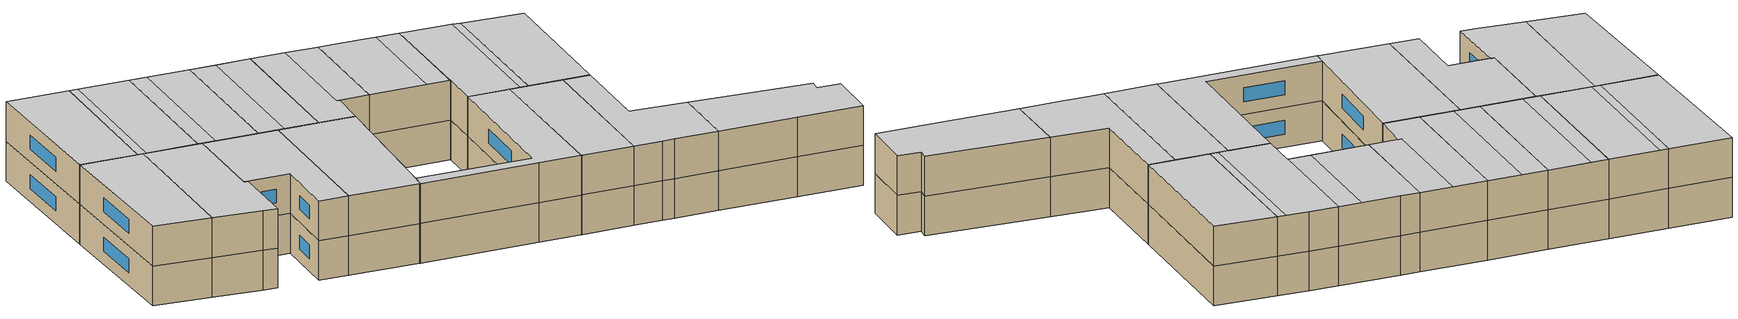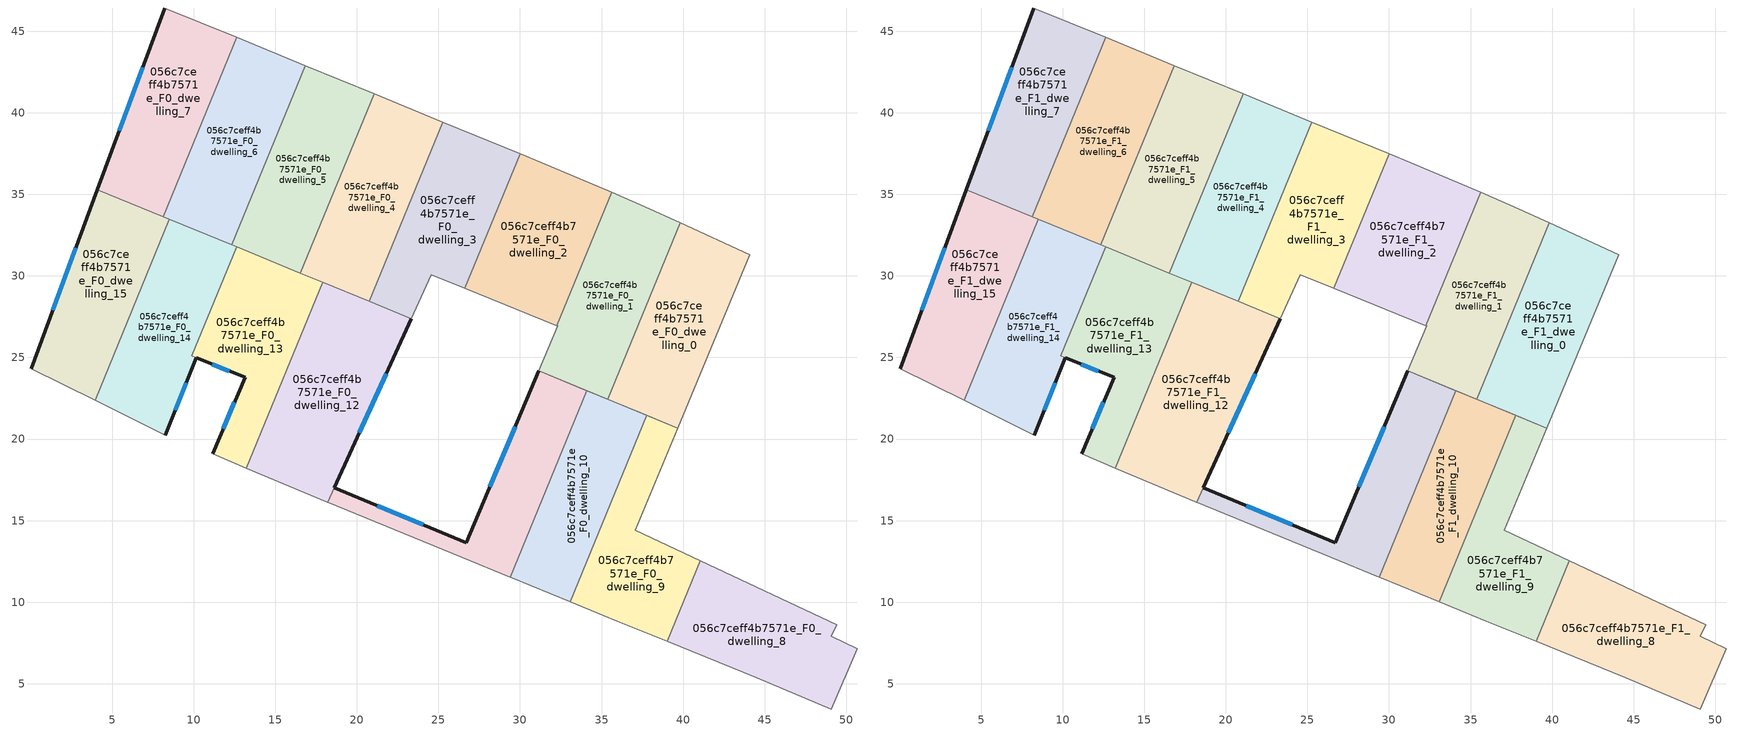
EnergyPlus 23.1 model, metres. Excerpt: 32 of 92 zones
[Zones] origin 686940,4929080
056c7ceff4b7571e_F0_dwelling_0
 floor ground (EU_floor_Construction): 44.09,31.3 39.68,20.67 35.39,22.44 39.83,33.25 z0
 wall to 056c7ceff4b7571e_F0_dwelling_1 (EU_wall_Construction): 39.83,33.25 35.39,22.44 z0:3
 wall adiabatic (EU_wall_Construction): 35.39,22.44 39.68,20.67 44.09,31.3 39.83,33.25 z0:3
056c7ceff4b7571e_F0_dwelling_1
 floor ground (EU_floor_Construction): 39.83,33.25 35.39,22.44 31.15,24.18 32.31,26.94 32.27,26.95 35.62,35.11 37.65,34.25 z0
 wall adiabatic (EU_wall_Construction): 32.27,26.95 32.31,26.94 31.15,24.18 35.39,22.44 / 39.83,33.25 37.65,34.25 35.62,35.11 z0:3
 wall to 056c7ceff4b7571e_F0_dwelling_2 (EU_wall_Construction): 35.62,35.11 32.27,26.95 z0:3
056c7ceff4b7571e_F0_dwelling_10
 floor ground (EU_floor_Construction): 37.41,21.61 37.78,21.46 33.08,10.02 29.5,11.49 29.41,11.53 34.1,22.96 z0
 wall to 056c7ceff4b7571e_F0_dwelling_11 (EU_wall_Construction): 34.1,22.96 29.41,11.53 z0:3
 wall adiabatic (EU_wall_Construction): 37.78,21.46 37.41,21.61 34.1,22.96 / 29.41,11.53 29.5,11.49 33.08,10.02 z0:3
 wall to 056c7ceff4b7571e_F0_dwelling_9 (EU_wall_Construction): 33.08,10.02 37.78,21.46 z0:3
056c7ceff4b7571e_F0_dwelling_11
 floor ground (EU_floor_Construction): 34.01,23 34.1,22.96 29.41,11.53 26.44,12.75 18.21,16.12 18.61,17.01 26.72,13.65 31.15,24.18 z0
 wall outside (EU_wall_Construction): 31.15,24.18 26.72,13.65 18.61,17.01 z0:3
 wall adiabatic (EU_wall_Construction): 18.21,16.12 26.44,12.75 29.41,11.53 / 34.1,22.96 34.01,23 31.15,24.18 z0:3
 wall to 056c7ceff4b7571e_F0_dwelling_12 (EU_wall_Construction): 18.61,17.01 18.2,16.12 z0:3
 window (EU_Window_Construction): 24.08,14.74 21.25,15.91 / 29.71,20.75 28.16,17.07 z0.98:2.02
056c7ceff4b7571e_F0_dwelling_12
 floor ground (EU_floor_Construction): 23.33,27.39 18.2,16.12 18.18,16.13 18.13,16.15 13.23,18.22 17.91,29.61 z0
 wall outside (EU_wall_Construction): 18.61,17.01 23.33,27.39 z0:3
 wall to 056c7ceff4b7571e_F0_dwelling_13 (EU_wall_Construction): 17.91,29.61 13.23,18.22 z0:3
 wall adiabatic (EU_wall_Construction): 13.23,18.22 18.13,16.15 18.18,16.13 18.2,16.12 z0:3
 wall to 056c7ceff4b7571e_F0_dwelling_4 (EU_wall_Construction): 20.76,28.44 17.91,29.61 z0:3
 wall to 056c7ceff4b7571e_F0_dwelling_3 (EU_wall_Construction): 23.33,27.39 20.76,28.44 z0:3
 window (EU_Window_Construction): 20.14,20.38 21.79,24.01 z0.98:2.02
056c7ceff4b7571e_F0_dwelling_13
 floor ground (EU_floor_Construction): 17.91,29.61 13.23,18.22 11.16,19.1 13.15,23.78 9.89,25.1 12.63,31.78 z0
 wall outside (EU_wall_Construction): 10.18,24.99 13.15,23.78 11.16,19.1 z0:3
 wall adiabatic (EU_wall_Construction): 11.16,19.1 13.23,18.22 z0:3
 wall to 056c7ceff4b7571e_F0_dwelling_14 (EU_wall_Construction): 9.89,25.1 10.17,24.99 / 12.63,31.78 9.9,25.11 z0:3
 wall to 056c7ceff4b7571e_F0_dwelling_5 (EU_wall_Construction): 16.55,30.17 12.63,31.78 z0:3
 wall to 056c7ceff4b7571e_F0_dwelling_4 (EU_wall_Construction): 17.91,29.61 16.55,30.17 z0:3
 window (EU_Window_Construction): 12.5,22.26 11.81,20.62 / 11.14,24.59 12.18,24.17 z0.98:2.02
056c7ceff4b7571e_F0_dwelling_14
 floor ground (EU_floor_Construction): 12.63,31.78 9.89,25.1 10.17,24.99 8.27,20.23 7.27,20.73 3.96,22.37 8.52,33.46 z0
 wall outside (EU_wall_Construction): 8.27,20.23 10.17,24.99 z0:3
 wall adiabatic (EU_wall_Construction): 3.96,22.37 7.27,20.73 8.27,20.23 z0:3
 wall to 056c7ceff4b7571e_F0_dwelling_15 (EU_wall_Construction): 8.52,33.46 3.96,22.37 z0:3
 wall to 056c7ceff4b7571e_F0_dwelling_6 (EU_wall_Construction): 12.34,31.9 8.52,33.46 z0:3
 wall to 056c7ceff4b7571e_F0_dwelling_5 (EU_wall_Construction): 12.63,31.77 12.34,31.9 z0:3
 window (EU_Window_Construction): 8.89,21.78 9.55,23.44 z0.98:2.02
056c7ceff4b7571e_F0_dwelling_15
 floor ground (EU_floor_Construction): 8.52,33.46 3.96,22.37 0.04,24.32 4.11,35.28 z0
 wall outside (EU_wall_Construction): 4.11,35.28 0.04,24.32 z0:3
 wall adiabatic (EU_wall_Construction): 0.04,24.32 3.96,22.37 z0:3
 wall to 056c7ceff4b7571e_F0_dwelling_7 (EU_wall_Construction): 8.13,33.62 4.11,35.28 z0:3
 wall to 056c7ceff4b7571e_F0_dwelling_6 (EU_wall_Construction): 8.52,33.46 8.13,33.62 z0:3
 window (EU_Window_Construction): 2.78,31.71 1.36,27.88 z0.98:2.02
056c7ceff4b7571e_F0_dwelling_2
 floor ground (EU_floor_Construction): 35.62,35.11 32.27,26.95 26.62,29.24 30.01,37.48 31.34,36.94 z0
 wall adiabatic (EU_wall_Construction): 35.62,35.11 31.34,36.94 30.01,37.48 / 26.62,29.24 32.27,26.95 z0:3
 wall to 056c7ceff4b7571e_F0_dwelling_3 (EU_wall_Construction): 30.01,37.48 26.62,29.24 z0:3
056c7ceff4b7571e_F0_dwelling_3
 floor ground (EU_floor_Construction): 30.01,37.48 26.62,29.24 24.55,30.08 23.33,27.39 20.76,28.44 25.27,39.43 z0
 wall to 056c7ceff4b7571e_F0_dwelling_4 (EU_wall_Construction): 25.27,39.43 20.76,28.44 z0:3
 wall adiabatic (EU_wall_Construction): 30.01,37.48 25.27,39.43 / 23.33,27.39 24.55,30.08 26.62,29.24 z0:3
056c7ceff4b7571e_F0_dwelling_4
 floor ground (EU_floor_Construction): 25.27,39.43 20.76,28.44 16.55,30.17 21.06,41.16 z0
 wall to 056c7ceff4b7571e_F0_dwelling_5 (EU_wall_Construction): 21.06,41.16 16.55,30.17 z0:3
 wall adiabatic (EU_wall_Construction): 25.27,39.43 21.06,41.16 z0:3
056c7ceff4b7571e_F0_dwelling_5
 floor ground (EU_floor_Construction): 21.06,41.16 16.55,30.17 12.34,31.9 16.85,42.88 z0
 wall to 056c7ceff4b7571e_F0_dwelling_6 (EU_wall_Construction): 16.85,42.88 12.34,31.9 z0:3
 wall adiabatic (EU_wall_Construction): 21.06,41.16 16.85,42.88 z0:3
056c7ceff4b7571e_F0_dwelling_6
 floor ground (EU_floor_Construction): 16.85,42.88 12.34,31.9 8.13,33.62 12.64,44.61 z0
 wall to 056c7ceff4b7571e_F0_dwelling_7 (EU_wall_Construction): 12.64,44.61 8.13,33.62 z0:3
 wall adiabatic (EU_wall_Construction): 16.85,42.88 12.64,44.61 z0:3
056c7ceff4b7571e_F0_dwelling_7
 floor ground (EU_floor_Construction): 12.64,44.61 8.13,33.62 4.11,35.28 8.24,46.42 z0
 wall outside (EU_wall_Construction): 8.24,46.42 4.11,35.28 z0:3
 wall adiabatic (EU_wall_Construction): 12.64,44.61 8.24,46.42 z0:3
 window (EU_Window_Construction): 6.9,42.79 5.45,38.9 z0.98:2.02
056c7ceff4b7571e_F0_dwelling_8
 floor ground (EU_floor_Construction): 49.42,8.62 49.09,7.92 50.68,7.16 49.07,3.46 44.5,5.36 39.02,7.6 41.05,12.54 z0
 wall adiabatic (EU_wall_Construction): 39.02,7.6 44.5,5.36 49.07,3.46 50.68,7.16 49.09,7.92 49.42,8.62 41.05,12.54 z0:3
 wall to 056c7ceff4b7571e_F0_dwelling_9 (EU_wall_Construction): 41.05,12.54 39.02,7.6 z0:3
056c7ceff4b7571e_F0_dwelling_9
 floor ground (EU_floor_Construction): 39.68,20.67 37.08,14.41 41.05,12.54 39.02,7.6 35.96,8.85 35.06,9.22 33.08,10.02 37.78,21.46 z0
 wall adiabatic (EU_wall_Construction): 33.08,10.02 35.06,9.22 35.96,8.85 39.02,7.6 / 41.05,12.54 37.08,14.41 39.68,20.67 37.78,21.46 z0:3
056c7ceff4b7571e_F1_dwelling_0
 floor to 056c7ceff4b7571e_F0_dwelling_0 (EU_floor_Construction): 44.09,31.3 39.68,20.67 35.39,22.44 39.83,33.25 z3
 wall to 056c7ceff4b7571e_F1_dwelling_1 (EU_wall_Construction): 39.83,33.25 35.39,22.44 z3:6
 wall adiabatic (EU_wall_Construction): 35.39,22.44 39.68,20.67 44.09,31.3 39.83,33.25 z3:6
 ceiling to 056c7ceff4b7571e_F2_dwelling_0 (EU_floor_Construction): 39.68,20.67 44.09,31.3 39.83,33.25 35.39,22.44 z6
056c7ceff4b7571e_F1_dwelling_1
 floor to 056c7ceff4b7571e_F0_dwelling_1 (EU_floor_Construction): 39.83,33.25 35.39,22.44 31.15,24.18 32.31,26.94 32.27,26.95 35.62,35.11 37.65,34.25 z3
 wall adiabatic (EU_wall_Construction): 32.27,26.95 32.31,26.94 31.15,24.18 35.39,22.44 / 39.83,33.25 37.65,34.25 35.62,35.11 z3:6
 wall to 056c7ceff4b7571e_F1_dwelling_2 (EU_wall_Construction): 35.62,35.11 32.27,26.95 z3:6
 ceiling to 056c7ceff4b7571e_F2_dwelling_1 (EU_floor_Construction): 34.78,22.69 39.23,33.52 37.65,34.25 35.62,35.11 32.27,26.95 32.31,26.94 31.15,24.18 z6
 ceiling to 056c7ceff4b7571e_F2_dwelling_0 (EU_floor_Construction): 35.39,22.44 39.83,33.25 39.23,33.52 34.78,22.69 z6
056c7ceff4b7571e_F1_dwelling_10
 floor to 056c7ceff4b7571e_F0_dwelling_10 (EU_floor_Construction): 37.41,21.61 37.78,21.46 33.08,10.02 29.5,11.49 29.41,11.53 34.1,22.96 z3
 wall to 056c7ceff4b7571e_F1_dwelling_11 (EU_wall_Construction): 34.1,22.96 29.41,11.53 z3:6
 wall adiabatic (EU_wall_Construction): 37.78,21.46 37.41,21.61 34.1,22.96 / 29.41,11.53 29.5,11.49 33.08,10.02 z3:6
 wall to 056c7ceff4b7571e_F1_dwelling_9 (EU_wall_Construction): 33.08,10.02 37.78,21.46 z3:6
 ceiling to 056c7ceff4b7571e_F2_dwelling_9 (EU_floor_Construction): 33.08,10.02 37.78,21.46 37.41,21.61 34.1,22.96 29.41,11.53 29.5,11.49 z6
056c7ceff4b7571e_F1_dwelling_11
 floor to 056c7ceff4b7571e_F0_dwelling_11 (EU_floor_Construction): 34.01,23 34.1,22.96 29.41,11.53 26.44,12.75 18.2,16.12 18.61,17.01 26.72,13.65 31.15,24.18 z3
 wall outside (EU_wall_Construction): 31.15,24.18 26.72,13.65 18.61,17.01 z3:6
 wall adiabatic (EU_wall_Construction): 18.21,16.12 26.44,12.75 29.41,11.53 / 34.1,22.96 34.01,23 31.15,24.18 z3:6
 wall to 056c7ceff4b7571e_F1_dwelling_12 (EU_wall_Construction): 18.61,17.01 18.2,16.12 z3:6
 window (EU_Window_Construction): 24.08,14.74 21.25,15.91 / 29.71,20.75 28.16,17.07 z3.98:5.02
 ceiling to 056c7ceff4b7571e_F2_dwelling_10 (EU_floor_Construction): 29.41,11.53 34.1,22.96 34.01,23 31.15,24.18 26.72,13.65 18.61,17.01 18.41,16.56 18.21,16.12 26.44,12.75 z6
056c7ceff4b7571e_F1_dwelling_12
 floor to 056c7ceff4b7571e_F0_dwelling_12 (EU_floor_Construction): 23.33,27.39 18.2,16.12 18.18,16.13 18.13,16.15 13.23,18.22 17.91,29.61 z3
 wall outside (EU_wall_Construction): 18.61,17.01 23.33,27.39 z3:6
 wall to 056c7ceff4b7571e_F1_dwelling_13 (EU_wall_Construction): 17.91,29.61 13.23,18.22 z3:6
 wall adiabatic (EU_wall_Construction): 13.23,18.22 18.13,16.15 18.18,16.13 18.2,16.12 z3:6
 wall to 056c7ceff4b7571e_F1_dwelling_4 (EU_wall_Construction): 20.76,28.44 17.91,29.61 z3:6
 wall to 056c7ceff4b7571e_F1_dwelling_3 (EU_wall_Construction): 23.33,27.39 20.76,28.44 z3:6
 window (EU_Window_Construction): 20.14,20.38 21.79,24.01 z3.98:5.02
 ceiling to 056c7ceff4b7571e_F2_dwelling_11 (EU_floor_Construction): 18.2,16.12 23.33,27.39 17.91,29.61 13.23,18.22 18.13,16.15 18.18,16.13 z6
056c7ceff4b7571e_F1_dwelling_13
 floor to 056c7ceff4b7571e_F0_dwelling_13 (EU_floor_Construction): 17.91,29.61 13.23,18.22 11.16,19.1 13.15,23.78 9.89,25.1 12.63,31.78 z3
 wall outside (EU_wall_Construction): 10.18,24.99 13.15,23.78 11.16,19.1 z3:6
 wall adiabatic (EU_wall_Construction): 11.16,19.1 13.23,18.22 z3:6
 wall to 056c7ceff4b7571e_F1_dwelling_14 (EU_wall_Construction): 9.89,25.1 10.17,24.99 / 12.63,31.78 9.9,25.11 z3:6
 wall to 056c7ceff4b7571e_F1_dwelling_5 (EU_wall_Construction): 16.55,30.17 12.63,31.78 z3:6
 wall to 056c7ceff4b7571e_F1_dwelling_4 (EU_wall_Construction): 17.91,29.61 16.55,30.17 z3:6
 window (EU_Window_Construction): 12.5,22.26 11.81,20.62 / 11.14,24.59 12.18,24.17 z3.98:5.02
 ceiling to 056c7ceff4b7571e_F2_dwelling_12 (EU_floor_Construction): 13.23,18.22 17.91,29.61 12.63,31.78 9.9,25.1 13.15,23.78 11.16,19.1 z6
056c7ceff4b7571e_F1_dwelling_14
 floor to 056c7ceff4b7571e_F0_dwelling_14 (EU_floor_Construction): 12.63,31.78 9.89,25.1 10.17,24.99 8.27,20.23 7.27,20.73 3.96,22.37 8.52,33.46 z3
 wall outside (EU_wall_Construction): 8.27,20.23 10.17,24.99 z3:6
 wall adiabatic (EU_wall_Construction): 3.96,22.37 7.27,20.73 8.27,20.23 z3:6
 wall to 056c7ceff4b7571e_F1_dwelling_15 (EU_wall_Construction): 8.52,33.46 3.96,22.37 z3:6
 wall to 056c7ceff4b7571e_F1_dwelling_6 (EU_wall_Construction): 12.34,31.9 8.52,33.46 z3:6
 wall to 056c7ceff4b7571e_F1_dwelling_5 (EU_wall_Construction): 12.63,31.77 12.34,31.9 z3:6
 window (EU_Window_Construction): 8.89,21.78 9.55,23.44 z3.98:5.02
 ceiling to 056c7ceff4b7571e_F2_dwelling_13 (EU_floor_Construction): 8.27,20.23 10.17,24.99 9.89,25.1 12.63,31.78 8.52,33.46 3.96,22.37 7.27,20.73 z6
056c7ceff4b7571e_F1_dwelling_15
 floor to 056c7ceff4b7571e_F0_dwelling_15 (EU_floor_Construction): 8.52,33.46 3.96,22.37 0.04,24.32 4.11,35.28 z3
 wall outside (EU_wall_Construction): 4.11,35.28 0.04,24.32 z3:6
 wall adiabatic (EU_wall_Construction): 0.04,24.32 3.96,22.37 z3:6
 wall to 056c7ceff4b7571e_F1_dwelling_7 (EU_wall_Construction): 8.13,33.62 4.11,35.28 z3:6
 wall to 056c7ceff4b7571e_F1_dwelling_6 (EU_wall_Construction): 8.52,33.46 8.13,33.62 z3:6
 window (EU_Window_Construction): 2.78,31.71 1.36,27.88 z3.98:5.02
 ceiling to 056c7ceff4b7571e_F2_dwelling_14 (EU_floor_Construction): 3.96,22.37 8.52,33.46 4.11,35.28 0.04,24.32 z6
056c7ceff4b7571e_F1_dwelling_2
 floor to 056c7ceff4b7571e_F0_dwelling_2 (EU_floor_Construction): 35.62,35.11 32.27,26.95 26.62,29.24 30.01,37.48 31.34,36.94 z3
 wall adiabatic (EU_wall_Construction): 35.62,35.11 31.34,36.94 30.01,37.48 / 26.62,29.24 32.27,26.95 z3:6
 wall to 056c7ceff4b7571e_F1_dwelling_3 (EU_wall_Construction): 30.01,37.48 26.62,29.24 z3:6
 ceiling to 056c7ceff4b7571e_F2_dwelling_2 (EU_floor_Construction): 30.65,27.61 34.01,35.8 31.34,36.94 30.01,37.48 26.62,29.24 z6
 ceiling to 056c7ceff4b7571e_F2_dwelling_1 (EU_floor_Construction): 32.27,26.95 35.62,35.11 34.01,35.8 30.65,27.61 z6
056c7ceff4b7571e_F1_dwelling_3
 floor to 056c7ceff4b7571e_F0_dwelling_3 (EU_floor_Construction): 30.01,37.48 26.62,29.24 24.55,30.08 23.33,27.39 20.76,28.44 25.27,39.43 z3
 wall to 056c7ceff4b7571e_F1_dwelling_4 (EU_wall_Construction): 25.27,39.43 20.76,28.44 z3:6
 wall adiabatic (EU_wall_Construction): 30.01,37.48 25.27,39.43 / 23.33,27.39 24.55,30.08 26.62,29.24 z3:6
 ceiling to 056c7ceff4b7571e_F2_dwelling_3 (EU_floor_Construction): 24.55,30.08 24.29,30.18 27.67,38.44 25.27,39.43 20.76,28.44 23.33,27.39 z6
 ceiling to 056c7ceff4b7571e_F2_dwelling_2 (EU_floor_Construction): 26.62,29.24 30.01,37.48 27.67,38.44 24.29,30.18 z6
056c7ceff4b7571e_F1_dwelling_4
 floor to 056c7ceff4b7571e_F0_dwelling_4 (EU_floor_Construction): 25.27,39.43 20.76,28.44 16.55,30.17 21.06,41.16 z3
 wall to 056c7ceff4b7571e_F1_dwelling_5 (EU_wall_Construction): 21.06,41.16 16.55,30.17 z3:6
 wall adiabatic (EU_wall_Construction): 25.27,39.43 21.06,41.16 z3:6
 ceiling to 056c7ceff4b7571e_F2_dwelling_4 (EU_floor_Construction): 18.35,29.43 22.86,40.42 21.06,41.16 16.55,30.17 z6
 ceiling to 056c7ceff4b7571e_F2_dwelling_3 (EU_floor_Construction): 20.76,28.44 25.27,39.43 22.86,40.42 18.35,29.43 z6
056c7ceff4b7571e_F1_dwelling_5
 floor to 056c7ceff4b7571e_F0_dwelling_5 (EU_floor_Construction): 21.06,41.16 16.55,30.17 12.34,31.9 16.85,42.88 z3
 wall to 056c7ceff4b7571e_F1_dwelling_6 (EU_wall_Construction): 16.85,42.88 12.34,31.9 z3:6
 wall adiabatic (EU_wall_Construction): 21.06,41.16 16.85,42.88 z3:6
 ceiling to 056c7ceff4b7571e_F2_dwelling_5 (EU_floor_Construction): 13.54,31.4 18.05,42.39 16.85,42.88 12.34,31.9 z6
 ceiling to 056c7ceff4b7571e_F2_dwelling_4 (EU_floor_Construction): 16.55,30.17 21.06,41.16 18.05,42.39 13.54,31.4 z6
056c7ceff4b7571e_F1_dwelling_6
 floor to 056c7ceff4b7571e_F0_dwelling_6 (EU_floor_Construction): 16.85,42.88 12.34,31.9 8.13,33.62 12.64,44.61 z3
 wall to 056c7ceff4b7571e_F1_dwelling_7 (EU_wall_Construction): 12.64,44.61 8.13,33.62 z3:6
 wall adiabatic (EU_wall_Construction): 16.85,42.88 12.64,44.61 z3:6
 ceiling to 056c7ceff4b7571e_F2_dwelling_6 (EU_floor_Construction): 8.73,33.38 13.24,44.37 12.64,44.61 8.13,33.62 z6
 ceiling to 056c7ceff4b7571e_F2_dwelling_5 (EU_floor_Construction): 12.34,31.9 16.85,42.88 13.24,44.37 8.73,33.38 z6
056c7ceff4b7571e_F1_dwelling_7
 floor to 056c7ceff4b7571e_F0_dwelling_7 (EU_floor_Construction): 12.64,44.61 8.13,33.62 4.11,35.28 8.24,46.42 z3
 wall outside (EU_wall_Construction): 8.24,46.42 4.11,35.28 z3:6
 wall adiabatic (EU_wall_Construction): 12.64,44.61 8.24,46.42 z3:6
 window (EU_Window_Construction): 6.9,42.79 5.45,38.9 z3.98:5.02
 ceiling to 056c7ceff4b7571e_F2_dwelling_6 (EU_floor_Construction): 8.13,33.62 12.64,44.61 8.24,46.42 4.11,35.28 z6
056c7ceff4b7571e_F1_dwelling_8
 floor to 056c7ceff4b7571e_F0_dwelling_8 (EU_floor_Construction): 49.42,8.62 49.09,7.92 50.68,7.16 49.07,3.46 44.5,5.36 39.02,7.6 41.05,12.54 z3
 wall adiabatic (EU_wall_Construction): 39.02,7.6 44.5,5.36 49.07,3.46 50.68,7.16 49.09,7.92 49.42,8.62 41.05,12.54 z3:6
 wall to 056c7ceff4b7571e_F1_dwelling_9 (EU_wall_Construction): 41.05,12.54 39.02,7.6 z3:6
 ceiling to 056c7ceff4b7571e_F2_dwelling_7 (EU_floor_Construction): 49.07,3.46 50.68,7.16 49.09,7.92 49.42,8.62 41.05,12.54 39.02,7.6 44.5,5.36 z6
056c7ceff4b7571e_F1_dwelling_9
 floor to 056c7ceff4b7571e_F0_dwelling_9 (EU_floor_Construction): 39.68,20.67 37.08,14.41 41.05,12.54 39.02,7.6 35.96,8.85 35.06,9.22 33.08,10.02 37.78,21.46 z3
 wall adiabatic (EU_wall_Construction): 33.08,10.02 35.06,9.22 35.96,8.85 39.02,7.6 / 41.05,12.54 37.08,14.41 39.68,20.67 37.78,21.46 z3:6
 ceiling to 056c7ceff4b7571e_F2_dwelling_8 (EU_floor_Construction): 39.02,7.6 41.05,12.54 37.08,14.41 39.68,20.67 37.78,21.46 33.08,10.02 35.06,9.22 35.96,8.85 z6
[Building]
EU S2 Campaign: North Axis=0; Terrain=City; Solar Distribution=FullExterior
[Site:Location]
Bologna: Latitude=44.5; Longitude=11.25; Time Zone=1; Elevation=37
[SizingPeriod:WeatherFileDays]
AnnualSizingPeriod: Begin Month=1; Begin Day of Month=1; End Month=12; End Day of Month=31; Day of Week for Start Day=Monday; Use Weather File Daylight Saving Period=No; Use Weather File Rain and Snow Indicators=No
[MATERIAL]
EU_InternalMass_Material: Roughness=MediumRough; Thickness=0.1; Conductivity=1; Density=1800; Specific Heat=900; Thermal Absorptance=0.9; Solar Absorptance=0.7; Visible Absorptance=0.7
[MATERIAL:NOMASS] Roughness=MediumRough; Thermal Absorptance=0.9; Solar Absorptance=0.7; Visible Absorptance=0.7
Name | Thermal Resistance
EU_wall_NoMass | 0.905828
EU_floor_NoMass | 0.67114
[WINDOWMATERIAL:SIMPLEGLAZINGSYSTEM]
EU_Window_SimpleGlazing: UFactor=4.52486; Solar Heat Gain Coefficient=0.85; Visible Transmittance=0.85
[CONSTRUCTION]
EU_wall_Construction: EU_wall_NoMass
EU_floor_Construction: EU_floor_NoMass
EU_Window_Construction: EU_Window_SimpleGlazing
EU_InternalMass_Construction: EU_InternalMass_Material
[ZONE] Type=1; Multiplier=1; Ceiling Height=autocalculate; Floor Area=autocalculate; Part of Total Floor Area=Yes
Name | Volume
056c7ceff4b7571e_F0_dwelling_0; 056c7ceff4b7571e_F1_dwelling_0 | 162.163
056c7ceff4b7571e_F0_dwelling_1; 056c7ceff4b7571e_F1_dwelling_1 | 162.173
056c7ceff4b7571e_F0_dwelling_10; 056c7ceff4b7571e_F1_dwelling_10 | 147.318
056c7ceff4b7571e_F0_dwelling_11; 056c7ceff4b7571e_F1_dwelling_11 | 145.641
056c7ceff4b7571e_F0_dwelling_12; 056c7ceff4b7571e_F1_dwelling_12 | 208.366
056c7ceff4b7571e_F0_dwelling_13; 056c7ceff4b7571e_F1_dwelling_13 | 157.211
056c7ceff4b7571e_F0_dwelling_14; 056c7ceff4b7571e_F1_dwelling_14 | 167.139
056c7ceff4b7571e_F0_dwelling_15; 056c7ceff4b7571e_F1_dwelling_15 | 162.159
056c7ceff4b7571e_F0_dwelling_2; 056c7ceff4b7571e_F1_dwelling_2 | 162.149
056c7ceff4b7571e_F0_dwelling_3; 056c7ceff4b7571e_F1_dwelling_3 | 162.155
056c7ceff4b7571e_F0_dwelling_4; 056c7ceff4b7571e_F1_dwelling_4 | 162.185
056c7ceff4b7571e_F0_dwelling_5; 056c7ceff4b7571e_F1_dwelling_5; 056c7ceff4b7571e_F0_dwelling_7; 056c7ceff4b7571e_F1_dwelling_7 | 162.157
056c7ceff4b7571e_F0_dwelling_6; 056c7ceff4b7571e_F1_dwelling_6 | 162.158
056c7ceff4b7571e_F0_dwelling_8; 056c7ceff4b7571e_F1_dwelling_8 | 162.166
056c7ceff4b7571e_F0_dwelling_9; 056c7ceff4b7571e_F1_dwelling_9 | 147.344
[INTERNALMASS] Construction=EU_InternalMass_Construction
Name | Zone or ZoneList | Surface Area
056c7ceff4b7571e_F0_dwelling_0_EU_InternalMass | 056c7ceff4b7571e_F0_dwelling_0 | 54.0544
056c7ceff4b7571e_F0_dwelling_1_EU_InternalMass | 056c7ceff4b7571e_F0_dwelling_1 | 54.0576
056c7ceff4b7571e_F0_dwelling_2_EU_InternalMass | 056c7ceff4b7571e_F0_dwelling_2 | 54.0495
056c7ceff4b7571e_F0_dwelling_3_EU_InternalMass | 056c7ceff4b7571e_F0_dwelling_3 | 54.0517
056c7ceff4b7571e_F0_dwelling_4_EU_InternalMass | 056c7ceff4b7571e_F0_dwelling_4 | 54.0616
056c7ceff4b7571e_F0_dwelling_5_EU_InternalMass | 056c7ceff4b7571e_F0_dwelling_5 | 54.0526
056c7ceff4b7571e_F0_dwelling_6_EU_InternalMass | 056c7ceff4b7571e_F0_dwelling_6 | 54.0528
056c7ceff4b7571e_F0_dwelling_7_EU_InternalMass | 056c7ceff4b7571e_F0_dwelling_7 | 54.0521
056c7ceff4b7571e_F0_dwelling_8_EU_InternalMass | 056c7ceff4b7571e_F0_dwelling_8 | 54.0555
056c7ceff4b7571e_F0_dwelling_9_EU_InternalMass | 056c7ceff4b7571e_F0_dwelling_9 | 49.1152
056c7ceff4b7571e_F0_dwelling_10_EU_InternalMass | 056c7ceff4b7571e_F0_dwelling_10 | 49.1023
056c7ceff4b7571e_F0_dwelling_11_EU_InternalMass | 056c7ceff4b7571e_F0_dwelling_11 | 48.5514
056c7ceff4b7571e_F0_dwelling_12_EU_InternalMass | 056c7ceff4b7571e_F0_dwelling_12 | 69.4548
056c7ceff4b7571e_F0_dwelling_13_EU_InternalMass | 056c7ceff4b7571e_F0_dwelling_13 | 52.404
056c7ceff4b7571e_F0_dwelling_14_EU_InternalMass | 056c7ceff4b7571e_F0_dwelling_14 | 55.7151
056c7ceff4b7571e_F0_dwelling_15_EU_InternalMass | 056c7ceff4b7571e_F0_dwelling_15 | 54.0527
056c7ceff4b7571e_F1_dwelling_0_EU_InternalMass | 056c7ceff4b7571e_F1_dwelling_0 | 54.0544
056c7ceff4b7571e_F1_dwelling_1_EU_InternalMass | 056c7ceff4b7571e_F1_dwelling_1 | 54.0576
056c7ceff4b7571e_F1_dwelling_2_EU_InternalMass | 056c7ceff4b7571e_F1_dwelling_2 | 54.0495
056c7ceff4b7571e_F1_dwelling_3_EU_InternalMass | 056c7ceff4b7571e_F1_dwelling_3 | 54.0517
056c7ceff4b7571e_F1_dwelling_4_EU_InternalMass | 056c7ceff4b7571e_F1_dwelling_4 | 54.0616
056c7ceff4b7571e_F1_dwelling_5_EU_InternalMass | 056c7ceff4b7571e_F1_dwelling_5 | 54.0526
056c7ceff4b7571e_F1_dwelling_6_EU_InternalMass | 056c7ceff4b7571e_F1_dwelling_6 | 54.0528
056c7ceff4b7571e_F1_dwelling_7_EU_InternalMass | 056c7ceff4b7571e_F1_dwelling_7 | 54.0521
056c7ceff4b7571e_F1_dwelling_8_EU_InternalMass | 056c7ceff4b7571e_F1_dwelling_8 | 54.0555
056c7ceff4b7571e_F1_dwelling_9_EU_InternalMass | 056c7ceff4b7571e_F1_dwelling_9 | 49.1152
056c7ceff4b7571e_F1_dwelling_10_EU_InternalMass | 056c7ceff4b7571e_F1_dwelling_10 | 49.1023
056c7ceff4b7571e_F1_dwelling_11_EU_InternalMass | 056c7ceff4b7571e_F1_dwelling_11 | 48.5514
056c7ceff4b7571e_F1_dwelling_12_EU_InternalMass | 056c7ceff4b7571e_F1_dwelling_12 | 69.4548
056c7ceff4b7571e_F1_dwelling_13_EU_InternalMass | 056c7ceff4b7571e_F1_dwelling_13 | 52.404
056c7ceff4b7571e_F1_dwelling_14_EU_InternalMass | 056c7ceff4b7571e_F1_dwelling_14 | 55.7151
056c7ceff4b7571e_F1_dwelling_15_EU_InternalMass | 056c7ceff4b7571e_F1_dwelling_15 | 54.0527
[OTHEREQUIPMENT] Fuel Type=Electricity; Design Level Calculation Method=Watts/Area; Power per Zone Floor Area=1; Fraction Latent=0; Fraction Radiant=0; Fraction Lost=0; Carbon Dioxide Generation Rate=0; EndUse Subcategory=EU_Step8_InternalGains
Name | Zone or ZoneList or Space or SpaceList | Schedule
EU_Step8_InternalGain_056c7ceff4b7571e_F0_dwelling_0_f000 | 056c7ceff4b7571e_F0_dwelling_0 | EU_Step8_GainSchedule_056c7ceff4b7571e_F0_dwelling_0_f000
EU_Step8_InternalGain_056c7ceff4b7571e_F0_dwelling_1_f000 | 056c7ceff4b7571e_F0_dwelling_1 | EU_Step8_GainSchedule_056c7ceff4b7571e_F0_dwelling_1_f000
EU_Step8_InternalGain_056c7ceff4b7571e_F0_dwelling_2_f000 | 056c7ceff4b7571e_F0_dwelling_2 | EU_Step8_GainSchedule_056c7ceff4b7571e_F0_dwelling_2_f000
EU_Step8_InternalGain_056c7ceff4b7571e_F0_dwelling_3_f000 | 056c7ceff4b7571e_F0_dwelling_3 | EU_Step8_GainSchedule_056c7ceff4b7571e_F0_dwelling_3_f000
EU_Step8_InternalGain_056c7ceff4b7571e_F0_dwelling_4_f000 | 056c7ceff4b7571e_F0_dwelling_4 | EU_Step8_GainSchedule_056c7ceff4b7571e_F0_dwelling_4_f000
EU_Step8_InternalGain_056c7ceff4b7571e_F0_dwelling_5_f000 | 056c7ceff4b7571e_F0_dwelling_5 | EU_Step8_GainSchedule_056c7ceff4b7571e_F0_dwelling_5_f000
EU_Step8_InternalGain_056c7ceff4b7571e_F0_dwelling_6_f000 | 056c7ceff4b7571e_F0_dwelling_6 | EU_Step8_GainSchedule_056c7ceff4b7571e_F0_dwelling_6_f000
EU_Step8_InternalGain_056c7ceff4b7571e_F0_dwelling_7_f000 | 056c7ceff4b7571e_F0_dwelling_7 | EU_Step8_GainSchedule_056c7ceff4b7571e_F0_dwelling_7_f000
EU_Step8_InternalGain_056c7ceff4b7571e_F0_dwelling_8_f000 | 056c7ceff4b7571e_F0_dwelling_8 | EU_Step8_GainSchedule_056c7ceff4b7571e_F0_dwelling_8_f000
EU_Step8_InternalGain_056c7ceff4b7571e_F0_dwelling_9_f000 | 056c7ceff4b7571e_F0_dwelling_9 | EU_Step8_GainSchedule_056c7ceff4b7571e_F0_dwelling_9_f000
EU_Step8_InternalGain_056c7ceff4b7571e_F0_dwelling_10_f000 | 056c7ceff4b7571e_F0_dwelling_10 | EU_Step8_GainSchedule_056c7ceff4b7571e_F0_dwelling_10_f000
EU_Step8_InternalGain_056c7ceff4b7571e_F0_dwelling_11_f000 | 056c7ceff4b7571e_F0_dwelling_11 | EU_Step8_GainSchedule_056c7ceff4b7571e_F0_dwelling_11_f000
EU_Step8_InternalGain_056c7ceff4b7571e_F0_dwelling_12_f000 | 056c7ceff4b7571e_F0_dwelling_12 | EU_Step8_GainSchedule_056c7ceff4b7571e_F0_dwelling_12_f000
EU_Step8_InternalGain_056c7ceff4b7571e_F0_dwelling_13_f000 | 056c7ceff4b7571e_F0_dwelling_13 | EU_Step8_GainSchedule_056c7ceff4b7571e_F0_dwelling_13_f000
EU_Step8_InternalGain_056c7ceff4b7571e_F0_dwelling_14_f000 | 056c7ceff4b7571e_F0_dwelling_14 | EU_Step8_GainSchedule_056c7ceff4b7571e_F0_dwelling_14_f000
EU_Step8_InternalGain_056c7ceff4b7571e_F0_dwelling_15_f000 | 056c7ceff4b7571e_F0_dwelling_15 | EU_Step8_GainSchedule_056c7ceff4b7571e_F0_dwelling_15_f000
EU_Step8_InternalGain_056c7ceff4b7571e_F1_dwelling_0_f000 | 056c7ceff4b7571e_F1_dwelling_0 | EU_Step8_GainSchedule_056c7ceff4b7571e_F1_dwelling_0_f000
EU_Step8_InternalGain_056c7ceff4b7571e_F1_dwelling_1_f000 | 056c7ceff4b7571e_F1_dwelling_1 | EU_Step8_GainSchedule_056c7ceff4b7571e_F1_dwelling_1_f000
EU_Step8_InternalGain_056c7ceff4b7571e_F1_dwelling_2_f000 | 056c7ceff4b7571e_F1_dwelling_2 | EU_Step8_GainSchedule_056c7ceff4b7571e_F1_dwelling_2_f000
EU_Step8_InternalGain_056c7ceff4b7571e_F1_dwelling_3_f000 | 056c7ceff4b7571e_F1_dwelling_3 | EU_Step8_GainSchedule_056c7ceff4b7571e_F1_dwelling_3_f000
EU_Step8_InternalGain_056c7ceff4b7571e_F1_dwelling_4_f000 | 056c7ceff4b7571e_F1_dwelling_4 | EU_Step8_GainSchedule_056c7ceff4b7571e_F1_dwelling_4_f000
EU_Step8_InternalGain_056c7ceff4b7571e_F1_dwelling_5_f000 | 056c7ceff4b7571e_F1_dwelling_5 | EU_Step8_GainSchedule_056c7ceff4b7571e_F1_dwelling_5_f000
EU_Step8_InternalGain_056c7ceff4b7571e_F1_dwelling_6_f000 | 056c7ceff4b7571e_F1_dwelling_6 | EU_Step8_GainSchedule_056c7ceff4b7571e_F1_dwelling_6_f000
EU_Step8_InternalGain_056c7ceff4b7571e_F1_dwelling_7_f000 | 056c7ceff4b7571e_F1_dwelling_7 | EU_Step8_GainSchedule_056c7ceff4b7571e_F1_dwelling_7_f000
EU_Step8_InternalGain_056c7ceff4b7571e_F1_dwelling_8_f000 | 056c7ceff4b7571e_F1_dwelling_8 | EU_Step8_GainSchedule_056c7ceff4b7571e_F1_dwelling_8_f000
EU_Step8_InternalGain_056c7ceff4b7571e_F1_dwelling_9_f000 | 056c7ceff4b7571e_F1_dwelling_9 | EU_Step8_GainSchedule_056c7ceff4b7571e_F1_dwelling_9_f000
EU_Step8_InternalGain_056c7ceff4b7571e_F1_dwelling_10_f000 | 056c7ceff4b7571e_F1_dwelling_10 | EU_Step8_GainSchedule_056c7ceff4b7571e_F1_dwelling_10_f000
EU_Step8_InternalGain_056c7ceff4b7571e_F1_dwelling_11_f000 | 056c7ceff4b7571e_F1_dwelling_11 | EU_Step8_GainSchedule_056c7ceff4b7571e_F1_dwelling_11_f000
EU_Step8_InternalGain_056c7ceff4b7571e_F1_dwelling_12_f000 | 056c7ceff4b7571e_F1_dwelling_12 | EU_Step8_GainSchedule_056c7ceff4b7571e_F1_dwelling_12_f000
EU_Step8_InternalGain_056c7ceff4b7571e_F1_dwelling_13_f000 | 056c7ceff4b7571e_F1_dwelling_13 | EU_Step8_GainSchedule_056c7ceff4b7571e_F1_dwelling_13_f000
EU_Step8_InternalGain_056c7ceff4b7571e_F1_dwelling_14_f000 | 056c7ceff4b7571e_F1_dwelling_14 | EU_Step8_GainSchedule_056c7ceff4b7571e_F1_dwelling_14_f000
EU_Step8_InternalGain_056c7ceff4b7571e_F1_dwelling_15_f000 | 056c7ceff4b7571e_F1_dwelling_15 | EU_Step8_GainSchedule_056c7ceff4b7571e_F1_dwelling_15_f000
[ZONEVENTILATION:DESIGNFLOWRATE] Schedule=EU_AlwaysOn; Design Flow Rate Calculation Method=AirChanges/Hour; Air Changes per Hour=0.73129; Ventilation Type=Natural; Fan Pressure Rise=0; Fan Total Efficiency=1; Constant Term Coefficient=1; Temperature Term Coefficient=0; Velocity Term Coefficient=0; Velocity Squared Term Coefficient=0; Minimum Indoor Temperature=-100; Maximum Indoor Temperature=100; Delta Temperature=-100; Minimum Outdoor Temperature=-100; Maximum Outdoor Temperature=100; Maximum Wind Speed=40
Name | Zone or ZoneList or Space or SpaceList
EU_ConstantAir_056c7ceff4b7571e_F0_dwelling_0 | 056c7ceff4b7571e_F0_dwelling_0
EU_ConstantAir_056c7ceff4b7571e_F0_dwelling_1 | 056c7ceff4b7571e_F0_dwelling_1
EU_ConstantAir_056c7ceff4b7571e_F0_dwelling_2 | 056c7ceff4b7571e_F0_dwelling_2
EU_ConstantAir_056c7ceff4b7571e_F0_dwelling_3 | 056c7ceff4b7571e_F0_dwelling_3
EU_ConstantAir_056c7ceff4b7571e_F0_dwelling_4 | 056c7ceff4b7571e_F0_dwelling_4
EU_ConstantAir_056c7ceff4b7571e_F0_dwelling_5 | 056c7ceff4b7571e_F0_dwelling_5
EU_ConstantAir_056c7ceff4b7571e_F0_dwelling_6 | 056c7ceff4b7571e_F0_dwelling_6
EU_ConstantAir_056c7ceff4b7571e_F0_dwelling_7 | 056c7ceff4b7571e_F0_dwelling_7
EU_ConstantAir_056c7ceff4b7571e_F0_dwelling_8 | 056c7ceff4b7571e_F0_dwelling_8
EU_ConstantAir_056c7ceff4b7571e_F0_dwelling_9 | 056c7ceff4b7571e_F0_dwelling_9
EU_ConstantAir_056c7ceff4b7571e_F0_dwelling_10 | 056c7ceff4b7571e_F0_dwelling_10
EU_ConstantAir_056c7ceff4b7571e_F0_dwelling_11 | 056c7ceff4b7571e_F0_dwelling_11
EU_ConstantAir_056c7ceff4b7571e_F0_dwelling_12 | 056c7ceff4b7571e_F0_dwelling_12
EU_ConstantAir_056c7ceff4b7571e_F0_dwelling_13 | 056c7ceff4b7571e_F0_dwelling_13
EU_ConstantAir_056c7ceff4b7571e_F0_dwelling_14 | 056c7ceff4b7571e_F0_dwelling_14
EU_ConstantAir_056c7ceff4b7571e_F0_dwelling_15 | 056c7ceff4b7571e_F0_dwelling_15
EU_ConstantAir_056c7ceff4b7571e_F1_dwelling_0 | 056c7ceff4b7571e_F1_dwelling_0
EU_ConstantAir_056c7ceff4b7571e_F1_dwelling_1 | 056c7ceff4b7571e_F1_dwelling_1
EU_ConstantAir_056c7ceff4b7571e_F1_dwelling_2 | 056c7ceff4b7571e_F1_dwelling_2
EU_ConstantAir_056c7ceff4b7571e_F1_dwelling_3 | 056c7ceff4b7571e_F1_dwelling_3
EU_ConstantAir_056c7ceff4b7571e_F1_dwelling_4 | 056c7ceff4b7571e_F1_dwelling_4
EU_ConstantAir_056c7ceff4b7571e_F1_dwelling_5 | 056c7ceff4b7571e_F1_dwelling_5
EU_ConstantAir_056c7ceff4b7571e_F1_dwelling_6 | 056c7ceff4b7571e_F1_dwelling_6
EU_ConstantAir_056c7ceff4b7571e_F1_dwelling_7 | 056c7ceff4b7571e_F1_dwelling_7
EU_ConstantAir_056c7ceff4b7571e_F1_dwelling_8 | 056c7ceff4b7571e_F1_dwelling_8
EU_ConstantAir_056c7ceff4b7571e_F1_dwelling_9 | 056c7ceff4b7571e_F1_dwelling_9
EU_ConstantAir_056c7ceff4b7571e_F1_dwelling_10 | 056c7ceff4b7571e_F1_dwelling_10
EU_ConstantAir_056c7ceff4b7571e_F1_dwelling_11 | 056c7ceff4b7571e_F1_dwelling_11
EU_ConstantAir_056c7ceff4b7571e_F1_dwelling_12 | 056c7ceff4b7571e_F1_dwelling_12
EU_ConstantAir_056c7ceff4b7571e_F1_dwelling_13 | 056c7ceff4b7571e_F1_dwelling_13
EU_ConstantAir_056c7ceff4b7571e_F1_dwelling_14 | 056c7ceff4b7571e_F1_dwelling_14
EU_ConstantAir_056c7ceff4b7571e_F1_dwelling_15 | 056c7ceff4b7571e_F1_dwelling_15
[HVACTEMPLATE:THERMOSTAT] Constant Heating Setpoint=20; Constant Cooling Setpoint=50
EU_HeatOnly_056c7ceff4b7571e_F0_dwelling_0; EU_HeatOnly_056c7ceff4b7571e_F0_dwelling_1; EU_HeatOnly_056c7ceff4b7571e_F0_dwelling_2; EU_HeatOnly_056c7ceff4b7571e_F0_dwelling_3; EU_HeatOnly_056c7ceff4b7571e_F0_dwelling_4; EU_HeatOnly_056c7ceff4b7571e_F0_dwelling_5; EU_HeatOnly_056c7ceff4b7571e_F0_dwelling_6; EU_HeatOnly_056c7ceff4b7571e_F0_dwelling_7; EU_HeatOnly_056c7ceff4b7571e_F0_dwelling_8; EU_HeatOnly_056c7ceff4b7571e_F0_dwelling_9; EU_HeatOnly_056c7ceff4b7571e_F0_dwelling_10; EU_HeatOnly_056c7ceff4b7571e_F0_dwelling_11; EU_HeatOnly_056c7ceff4b7571e_F0_dwelling_12; EU_HeatOnly_056c7ceff4b7571e_F0_dwelling_13; EU_HeatOnly_056c7ceff4b7571e_F0_dwelling_14; EU_HeatOnly_056c7ceff4b7571e_F0_dwelling_15; EU_HeatOnly_056c7ceff4b7571e_F1_dwelling_0; EU_HeatOnly_056c7ceff4b7571e_F1_dwelling_1; EU_HeatOnly_056c7ceff4b7571e_F1_dwelling_2; EU_HeatOnly_056c7ceff4b7571e_F1_dwelling_3; EU_HeatOnly_056c7ceff4b7571e_F1_dwelling_4; EU_HeatOnly_056c7ceff4b7571e_F1_dwelling_5; EU_HeatOnly_056c7ceff4b7571e_F1_dwelling_6; EU_HeatOnly_056c7ceff4b7571e_F1_dwelling_7; EU_HeatOnly_056c7ceff4b7571e_F1_dwelling_8; EU_HeatOnly_056c7ceff4b7571e_F1_dwelling_9; EU_HeatOnly_056c7ceff4b7571e_F1_dwelling_10; EU_HeatOnly_056c7ceff4b7571e_F1_dwelling_11; EU_HeatOnly_056c7ceff4b7571e_F1_dwelling_12; EU_HeatOnly_056c7ceff4b7571e_F1_dwelling_13; EU_HeatOnly_056c7ceff4b7571e_F1_dwelling_14; EU_HeatOnly_056c7ceff4b7571e_F1_dwelling_15; EU_HeatOnly_056c7ceff4b7571e_F2_dwelling_0; EU_HeatOnly_056c7ceff4b7571e_F2_dwelling_1; EU_HeatOnly_056c7ceff4b7571e_F2_dwelling_2; EU_HeatOnly_056c7ceff4b7571e_F2_dwelling_3; EU_HeatOnly_056c7ceff4b7571e_F2_dwelling_4; EU_HeatOnly_056c7ceff4b7571e_F2_dwelling_5; EU_HeatOnly_056c7ceff4b7571e_F2_dwelling_6
[HVACTEMPLATE:ZONE:IDEALLOADSAIRSYSTEM] System Availability Schedule=EU_AlwaysOn; Maximum Heating Supply Air Temperature=50; Minimum Cooling Supply Air Temperature=13; Maximum Heating Supply Air Humidity Ratio=0.0156; Minimum Cooling Supply Air Humidity Ratio=0.0077; Heating Limit=NoLimit; Cooling Limit=NoLimit; Heating Availability Schedule=EU_AlwaysOn; Cooling Availability Schedule=EU_CoolingOff; Dehumidification Control Type=ConstantSensibleHeatRatio; Cooling Sensible Heat Ratio=0.7; Dehumidification Setpoint=60; Humidification Control Type=None; Humidification Setpoint=30; Outdoor Air Method=None; Outdoor Air Flow Rate per Person=0.00944; Outdoor Air Flow Rate per Zone Floor Area=0; Outdoor Air Flow Rate per Zone=0; Demand Controlled Ventilation Type=None; Outdoor Air Economizer Type=NoEconomizer; Heat Recovery Type=None; Sensible Heat Recovery Effectiveness=0.7; Latent Heat Recovery Effectiveness=0.65
Name | Template Thermostat
056c7ceff4b7571e_F0_dwelling_0 | EU_HeatOnly_056c7ceff4b7571e_F0_dwelling_0
056c7ceff4b7571e_F0_dwelling_1 | EU_HeatOnly_056c7ceff4b7571e_F0_dwelling_1
056c7ceff4b7571e_F0_dwelling_2 | EU_HeatOnly_056c7ceff4b7571e_F0_dwelling_2
056c7ceff4b7571e_F0_dwelling_3 | EU_HeatOnly_056c7ceff4b7571e_F0_dwelling_3
056c7ceff4b7571e_F0_dwelling_4 | EU_HeatOnly_056c7ceff4b7571e_F0_dwelling_4
056c7ceff4b7571e_F0_dwelling_5 | EU_HeatOnly_056c7ceff4b7571e_F0_dwelling_5
056c7ceff4b7571e_F0_dwelling_6 | EU_HeatOnly_056c7ceff4b7571e_F0_dwelling_6
056c7ceff4b7571e_F0_dwelling_7 | EU_HeatOnly_056c7ceff4b7571e_F0_dwelling_7
056c7ceff4b7571e_F0_dwelling_8 | EU_HeatOnly_056c7ceff4b7571e_F0_dwelling_8
056c7ceff4b7571e_F0_dwelling_9 | EU_HeatOnly_056c7ceff4b7571e_F0_dwelling_9
056c7ceff4b7571e_F0_dwelling_10 | EU_HeatOnly_056c7ceff4b7571e_F0_dwelling_10
056c7ceff4b7571e_F0_dwelling_11 | EU_HeatOnly_056c7ceff4b7571e_F0_dwelling_11
056c7ceff4b7571e_F0_dwelling_12 | EU_HeatOnly_056c7ceff4b7571e_F0_dwelling_12
056c7ceff4b7571e_F0_dwelling_13 | EU_HeatOnly_056c7ceff4b7571e_F0_dwelling_13
056c7ceff4b7571e_F0_dwelling_14 | EU_HeatOnly_056c7ceff4b7571e_F0_dwelling_14
056c7ceff4b7571e_F0_dwelling_15 | EU_HeatOnly_056c7ceff4b7571e_F0_dwelling_15
056c7ceff4b7571e_F1_dwelling_0 | EU_HeatOnly_056c7ceff4b7571e_F1_dwelling_0
056c7ceff4b7571e_F1_dwelling_1 | EU_HeatOnly_056c7ceff4b7571e_F1_dwelling_1
056c7ceff4b7571e_F1_dwelling_2 | EU_HeatOnly_056c7ceff4b7571e_F1_dwelling_2
056c7ceff4b7571e_F1_dwelling_3 | EU_HeatOnly_056c7ceff4b7571e_F1_dwelling_3
056c7ceff4b7571e_F1_dwelling_4 | EU_HeatOnly_056c7ceff4b7571e_F1_dwelling_4
056c7ceff4b7571e_F1_dwelling_5 | EU_HeatOnly_056c7ceff4b7571e_F1_dwelling_5
056c7ceff4b7571e_F1_dwelling_6 | EU_HeatOnly_056c7ceff4b7571e_F1_dwelling_6
056c7ceff4b7571e_F1_dwelling_7 | EU_HeatOnly_056c7ceff4b7571e_F1_dwelling_7
056c7ceff4b7571e_F1_dwelling_8 | EU_HeatOnly_056c7ceff4b7571e_F1_dwelling_8
056c7ceff4b7571e_F1_dwelling_9 | EU_HeatOnly_056c7ceff4b7571e_F1_dwelling_9
056c7ceff4b7571e_F1_dwelling_10 | EU_HeatOnly_056c7ceff4b7571e_F1_dwelling_10
056c7ceff4b7571e_F1_dwelling_11 | EU_HeatOnly_056c7ceff4b7571e_F1_dwelling_11
056c7ceff4b7571e_F1_dwelling_12 | EU_HeatOnly_056c7ceff4b7571e_F1_dwelling_12
056c7ceff4b7571e_F1_dwelling_13 | EU_HeatOnly_056c7ceff4b7571e_F1_dwelling_13
056c7ceff4b7571e_F1_dwelling_14 | EU_HeatOnly_056c7ceff4b7571e_F1_dwelling_14
056c7ceff4b7571e_F1_dwelling_15 | EU_HeatOnly_056c7ceff4b7571e_F1_dwelling_15
[SIZING:ZONE] Zone Cooling Design Supply Air Temperature Input Method=SupplyAirTemperature; Zone Cooling Design Supply Air Temperature=13; Zone Heating Design Supply Air Temperature Input Method=SupplyAirTemperature; Zone Heating Design Supply Air Temperature=50; Zone Cooling Design Supply Air Humidity Ratio=0.008; Zone Heating Design Supply Air Humidity Ratio=0.008; Cooling Design Air Flow Method=DesignDay; Cooling Design Air Flow Rate=0; Cooling Minimum Air Flow per Zone Floor Area=0.000762; Cooling Minimum Air Flow=0; Cooling Minimum Air Flow Fraction=0.2; Heating Design Air Flow Method=DesignDay; Heating Design Air Flow Rate=0; Heating Maximum Air Flow per Zone Floor Area=0.002032; Heating Maximum Air Flow=0.141576; Heating Maximum Air Flow Fraction=0.3; Account for Dedicated Outdoor Air System=No; Dedicated Outdoor Air System Control Strategy=NeutralSupplyAir; Dedicated Outdoor Air Low Setpoint Temperature for Design=autosize; Dedicated Outdoor Air High Setpoint Temperature for Design=autosize; Zone Load Sizing Method=Sensible Load Only No Latent Load; Zone Latent Cooling Design Supply Air Humidity Ratio Input Method=HumidityRatioDifference; Zone Cooling Design Supply Air Humidity Ratio Difference=0.005; Zone Latent Heating Design Supply Air Humidity Ratio Input Method=HumidityRatioDifference; Zone Humidification Design Supply Air Humidity Ratio Difference=0.005
056c7ceff4b7571e_F0_dwelling_0; 056c7ceff4b7571e_F0_dwelling_1; 056c7ceff4b7571e_F0_dwelling_2; 056c7ceff4b7571e_F0_dwelling_3; 056c7ceff4b7571e_F0_dwelling_4; 056c7ceff4b7571e_F0_dwelling_5; 056c7ceff4b7571e_F0_dwelling_6; 056c7ceff4b7571e_F0_dwelling_7; 056c7ceff4b7571e_F0_dwelling_8; 056c7ceff4b7571e_F0_dwelling_9; 056c7ceff4b7571e_F0_dwelling_10; 056c7ceff4b7571e_F0_dwelling_11; 056c7ceff4b7571e_F0_dwelling_12; 056c7ceff4b7571e_F0_dwelling_13; 056c7ceff4b7571e_F0_dwelling_14; 056c7ceff4b7571e_F0_dwelling_15; 056c7ceff4b7571e_F1_dwelling_0; 056c7ceff4b7571e_F1_dwelling_1; 056c7ceff4b7571e_F1_dwelling_2; 056c7ceff4b7571e_F1_dwelling_3; 056c7ceff4b7571e_F1_dwelling_4; 056c7ceff4b7571e_F1_dwelling_5; 056c7ceff4b7571e_F1_dwelling_6; 056c7ceff4b7571e_F1_dwelling_7; 056c7ceff4b7571e_F1_dwelling_8; 056c7ceff4b7571e_F1_dwelling_9; 056c7ceff4b7571e_F1_dwelling_10; 056c7ceff4b7571e_F1_dwelling_11; 056c7ceff4b7571e_F1_dwelling_12; 056c7ceff4b7571e_F1_dwelling_13; 056c7ceff4b7571e_F1_dwelling_14; 056c7ceff4b7571e_F1_dwelling_15
[SCHEDULE:CONSTANT]
Name | Hourly Value
EU_AlwaysOn | 1
EU_CoolingOff | 0
[SCHEDULE:FILE] Column Number=1; Rows to Skip at Top=0; Number of Hours of Data=8760; Column Separator=Comma; Interpolate to Timestep=No; Minutes per Item=60; Adjust Schedule for Daylight Savings=Yes
Name | File
EU_Step8_GainSchedule_056c7ceff4b7571e_F0_dwelling_0_f000 | ../../schedules/056c7ceff4b7571e/056c7ceff4b7571e_F0_dwelling_0_f000_gain.csv
EU_Step8_GainSchedule_056c7ceff4b7571e_F0_dwelling_1_f000 | ../../schedules/056c7ceff4b7571e/056c7ceff4b7571e_F0_dwelling_1_f000_gain.csv
EU_Step8_GainSchedule_056c7ceff4b7571e_F0_dwelling_2_f000 | ../../schedules/056c7ceff4b7571e/056c7ceff4b7571e_F0_dwelling_2_f000_gain.csv
EU_Step8_GainSchedule_056c7ceff4b7571e_F0_dwelling_3_f000 | ../../schedules/056c7ceff4b7571e/056c7ceff4b7571e_F0_dwelling_3_f000_gain.csv
EU_Step8_GainSchedule_056c7ceff4b7571e_F0_dwelling_4_f000 | ../../schedules/056c7ceff4b7571e/056c7ceff4b7571e_F0_dwelling_4_f000_gain.csv
EU_Step8_GainSchedule_056c7ceff4b7571e_F0_dwelling_5_f000 | ../../schedules/056c7ceff4b7571e/056c7ceff4b7571e_F0_dwelling_5_f000_gain.csv
EU_Step8_GainSchedule_056c7ceff4b7571e_F0_dwelling_6_f000 | ../../schedules/056c7ceff4b7571e/056c7ceff4b7571e_F0_dwelling_6_f000_gain.csv
EU_Step8_GainSchedule_056c7ceff4b7571e_F0_dwelling_7_f000 | ../../schedules/056c7ceff4b7571e/056c7ceff4b7571e_F0_dwelling_7_f000_gain.csv
EU_Step8_GainSchedule_056c7ceff4b7571e_F0_dwelling_8_f000 | ../../schedules/056c7ceff4b7571e/056c7ceff4b7571e_F0_dwelling_8_f000_gain.csv
EU_Step8_GainSchedule_056c7ceff4b7571e_F0_dwelling_9_f000 | ../../schedules/056c7ceff4b7571e/056c7ceff4b7571e_F0_dwelling_9_f000_gain.csv
EU_Step8_GainSchedule_056c7ceff4b7571e_F0_dwelling_10_f000 | ../../schedules/056c7ceff4b7571e/056c7ceff4b7571e_F0_dwelling_10_f000_gain.csv
EU_Step8_GainSchedule_056c7ceff4b7571e_F0_dwelling_11_f000 | ../../schedules/056c7ceff4b7571e/056c7ceff4b7571e_F0_dwelling_11_f000_gain.csv
EU_Step8_GainSchedule_056c7ceff4b7571e_F0_dwelling_12_f000 | ../../schedules/056c7ceff4b7571e/056c7ceff4b7571e_F0_dwelling_12_f000_gain.csv
EU_Step8_GainSchedule_056c7ceff4b7571e_F0_dwelling_13_f000 | ../../schedules/056c7ceff4b7571e/056c7ceff4b7571e_F0_dwelling_13_f000_gain.csv
EU_Step8_GainSchedule_056c7ceff4b7571e_F0_dwelling_14_f000 | ../../schedules/056c7ceff4b7571e/056c7ceff4b7571e_F0_dwelling_14_f000_gain.csv
EU_Step8_GainSchedule_056c7ceff4b7571e_F0_dwelling_15_f000 | ../../schedules/056c7ceff4b7571e/056c7ceff4b7571e_F0_dwelling_15_f000_gain.csv
EU_Step8_GainSchedule_056c7ceff4b7571e_F1_dwelling_0_f000 | ../../schedules/056c7ceff4b7571e/056c7ceff4b7571e_F1_dwelling_0_f000_gain.csv
EU_Step8_GainSchedule_056c7ceff4b7571e_F1_dwelling_1_f000 | ../../schedules/056c7ceff4b7571e/056c7ceff4b7571e_F1_dwelling_1_f000_gain.csv
EU_Step8_GainSchedule_056c7ceff4b7571e_F1_dwelling_2_f000 | ../../schedules/056c7ceff4b7571e/056c7ceff4b7571e_F1_dwelling_2_f000_gain.csv
EU_Step8_GainSchedule_056c7ceff4b7571e_F1_dwelling_3_f000 | ../../schedules/056c7ceff4b7571e/056c7ceff4b7571e_F1_dwelling_3_f000_gain.csv
EU_Step8_GainSchedule_056c7ceff4b7571e_F1_dwelling_4_f000 | ../../schedules/056c7ceff4b7571e/056c7ceff4b7571e_F1_dwelling_4_f000_gain.csv
EU_Step8_GainSchedule_056c7ceff4b7571e_F1_dwelling_5_f000 | ../../schedules/056c7ceff4b7571e/056c7ceff4b7571e_F1_dwelling_5_f000_gain.csv
EU_Step8_GainSchedule_056c7ceff4b7571e_F1_dwelling_6_f000 | ../../schedules/056c7ceff4b7571e/056c7ceff4b7571e_F1_dwelling_6_f000_gain.csv
EU_Step8_GainSchedule_056c7ceff4b7571e_F1_dwelling_7_f000 | ../../schedules/056c7ceff4b7571e/056c7ceff4b7571e_F1_dwelling_7_f000_gain.csv
EU_Step8_GainSchedule_056c7ceff4b7571e_F1_dwelling_8_f000 | ../../schedules/056c7ceff4b7571e/056c7ceff4b7571e_F1_dwelling_8_f000_gain.csv
EU_Step8_GainSchedule_056c7ceff4b7571e_F1_dwelling_9_f000 | ../../schedules/056c7ceff4b7571e/056c7ceff4b7571e_F1_dwelling_9_f000_gain.csv
EU_Step8_GainSchedule_056c7ceff4b7571e_F1_dwelling_10_f000 | ../../schedules/056c7ceff4b7571e/056c7ceff4b7571e_F1_dwelling_10_f000_gain.csv
EU_Step8_GainSchedule_056c7ceff4b7571e_F1_dwelling_11_f000 | ../../schedules/056c7ceff4b7571e/056c7ceff4b7571e_F1_dwelling_11_f000_gain.csv
EU_Step8_GainSchedule_056c7ceff4b7571e_F1_dwelling_12_f000 | ../../schedules/056c7ceff4b7571e/056c7ceff4b7571e_F1_dwelling_12_f000_gain.csv
EU_Step8_GainSchedule_056c7ceff4b7571e_F1_dwelling_13_f000 | ../../schedules/056c7ceff4b7571e/056c7ceff4b7571e_F1_dwelling_13_f000_gain.csv
EU_Step8_GainSchedule_056c7ceff4b7571e_F1_dwelling_14_f000 | ../../schedules/056c7ceff4b7571e/056c7ceff4b7571e_F1_dwelling_14_f000_gain.csv
EU_Step8_GainSchedule_056c7ceff4b7571e_F1_dwelling_15_f000 | ../../schedules/056c7ceff4b7571e/056c7ceff4b7571e_F1_dwelling_15_f000_gain.csv
